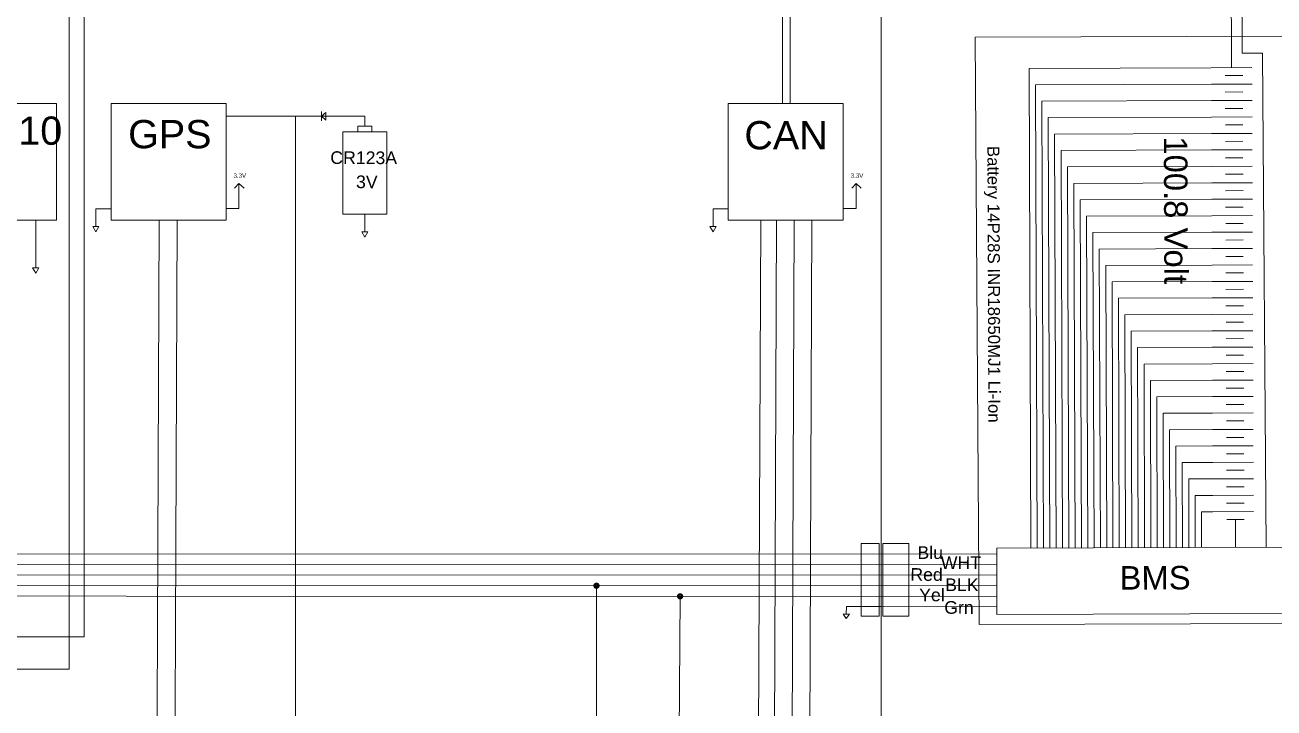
# Model space of a CAD drawing. Header units: inches. Extents: x 4541 to 19811, y -21622 to -6339.
# Drawn here: x 7497 to 8484, y -8887 to -8347 of the extents above; entities that cross this region are included whole.
import ezdxf

# ---------------------------------------------------------------- set-up
doc = ezdxf.new("R2010")
doc.units = ezdxf.units.IN
doc.header["$MEASUREMENT"] = 0
doc.layers.get('0').update_dxf_attribs({"lineweight": 0})
doc.styles.get("Standard").update_dxf_attribs({"font": 'arial.ttf'})

msp = doc.modelspace()

# ---------------------------------------------------------------- linework, layer by layer
for p, q in [((8095.26, -7866.85), (8095.26, -8409.39)), ((8101.24, -7866.85), (8101.24, -8409.39)), ((8474.63, -8369.68), (8477.56, -8760.15)), ((7730.97, -8423.16), (7730.97, -8415.92)), ((7730.97, -8419.54), (7734.48, -8416.5)), ((7734.48, -8416.5), (7734.48, -8419.54)), ((7730.97, -8419.54), (7734.48, -8422.58)), ((7734.48, -8422.58), (7734.48, -8419.54)), ((8078.14, -8501.77), (8075.17, -9212.43)), ((8090.57, -8501.77), (8087.61, -9212.43)), ((8104.59, -8501.77), (8101.62, -9212.43)), ((8118.6, -8501.77), (8115.63, -9212.43)), ((7948.31, -8790.65), (7948.31, -9077.67)), ((8014.39, -8799), (8011.55, -9212.2))]:
    msp.add_line(p, q)
at = {"ltscale": 5}
for p, q in [((8474.63, -8369.68), (8458.61, -8369.74)), ((8434.17, -8381.19), (8290.17, -8381.69)), ((8290.17, -8381.69), (8291.47, -8760.79)), ((8466.31, -8381.08), (8434.17, -8381.19)), ((8458.94, -8387.36), (8445.12, -8387.4)), ((8434.22, -8394.19), (8295.22, -8394.67)), ((8295.22, -8394.67), (8296.47, -8760.77)), ((8466.35, -8394.08), (8434.22, -8394.19)), ((8434.26, -8407.19), (8300.26, -8407.65)), ((8300.26, -8407.65), (8301.47, -8760.76)), ((8466.4, -8407.08), (8434.26, -8407.19)), ((8458.99, -8400.35), (8445.17, -8400.4)), ((8459.03, -8413.35), (8445.21, -8413.4)), ((8434.31, -8420.19), (8305.31, -8420.64)), ((8305.31, -8420.64), (8306.47, -8760.74)), ((8466.44, -8420.08), (8434.31, -8420.19)), ((8459.07, -8426.35), (8445.26, -8426.4)), ((8434.35, -8433.19), (8310.35, -8433.62)), ((8310.35, -8433.62), (8311.47, -8760.72)), ((8466.48, -8433.08), (8434.35, -8433.19)), ((8434.4, -8446.19), (8315.4, -8446.6)), ((8315.4, -8446.6), (8316.47, -8760.7)), ((8466.53, -8446.08), (8434.4, -8446.19)), ((8459.12, -8439.35), (8445.3, -8439.4)), ((8459.16, -8452.35), (8445.35, -8452.4)), ((8434.44, -8459.19), (8320.44, -8459.58)), ((8320.44, -8459.58), (8321.47, -8760.69)), ((8466.57, -8459.08), (8434.44, -8459.19)), ((8459.21, -8465.35), (8445.39, -8465.4)), ((8434.49, -8472.19), (8325.49, -8472.57)), ((8325.49, -8472.57), (8326.47, -8760.67)), ((8466.62, -8472.08), (8434.49, -8472.19)), ((8459.25, -8478.35), (8445.44, -8478.4)), ((8434.53, -8485.19), (8330.53, -8485.55)), ((8330.53, -8485.55), (8331.47, -8760.65)), ((8466.66, -8485.08), (8434.53, -8485.19)), ((8466.71, -8498.08), (8434.58, -8498.19)), ((8459.3, -8491.35), (8445.48, -8491.4)), ((8434.58, -8498.19), (8335.57, -8498.53)), ((8335.57, -8498.53), (8336.47, -8760.64)), ((8459.34, -8504.35), (8445.53, -8504.4)), ((8434.62, -8511.19), (8340.62, -8511.52)), ((8340.62, -8511.52), (8341.47, -8760.62)), ((8466.75, -8511.08), (8434.62, -8511.19)), ((8459.39, -8517.35), (8445.57, -8517.4)), ((8434.66, -8524.19), (8345.66, -8524.5)), ((8345.66, -8524.5), (8346.47, -8760.6)), ((8466.8, -8524.08), (8434.66, -8524.19)), ((8434.71, -8537.19), (8350.71, -8537.48)), ((8350.71, -8537.48), (8351.47, -8760.58)), ((8466.84, -8537.08), (8434.71, -8537.19)), ((8459.43, -8530.35), (8445.62, -8530.4)), ((8459.48, -8543.35), (8445.66, -8543.4)), ((8434.75, -8550.19), (8355.75, -8550.46)), ((8355.75, -8550.46), (8356.47, -8760.57)), ((8466.89, -8550.08), (8434.75, -8550.19)), ((8459.52, -8556.35), (8445.7, -8556.4)), ((8434.8, -8563.19), (8360.8, -8563.45)), ((8360.8, -8563.45), (8361.47, -8760.55)), ((8466.93, -8563.08), (8434.8, -8563.19)), ((8434.84, -8576.19), (8365.84, -8576.43)), ((8365.84, -8576.43), (8366.47, -8760.53)), ((8466.98, -8576.08), (8434.84, -8576.19)), ((8459.57, -8569.35), (8445.75, -8569.4)), ((8459.61, -8582.35), (8445.79, -8582.4)), ((8434.89, -8589.19), (8370.89, -8589.41)), ((8370.89, -8589.41), (8371.47, -8760.52)), ((8467.02, -8589.08), (8434.89, -8589.19)), ((8459.65, -8595.35), (8445.84, -8595.4)), ((8434.93, -8602.19), (8375.93, -8602.39)), ((8375.93, -8602.39), (8376.47, -8760.5)), ((8467.06, -8602.08), (8434.93, -8602.19)), ((8434.98, -8615.19), (8380.98, -8615.38)), ((8380.98, -8615.38), (8381.47, -8760.48)), ((8467.11, -8615.08), (8434.98, -8615.19)), ((8459.7, -8608.35), (8445.88, -8608.4)), ((8459.74, -8621.35), (8445.93, -8621.4)), ((8435.02, -8628.19), (8386.02, -8628.36)), ((8386.02, -8628.36), (8386.47, -8760.46)), ((8467.15, -8628.08), (8435.02, -8628.19)), ((8459.79, -8634.35), (8445.97, -8634.4)), ((8435.07, -8641.19), (8391.06, -8641.34)), ((8391.06, -8641.34), (8391.47, -8760.45)), ((8467.2, -8641.08), (8435.07, -8641.19)), ((8435.11, -8654.19), (8396.11, -8654.33)), ((8396.11, -8654.33), (8396.47, -8760.43)), ((8467.24, -8654.08), (8435.11, -8654.19)), ((8459.83, -8647.35), (8446.02, -8647.4)), ((8459.88, -8660.35), (8446.06, -8660.4)), ((8435.16, -8667.19), (8401.15, -8667.31)), ((8401.15, -8667.31), (8401.47, -8760.41)), ((8467.29, -8667.08), (8435.16, -8667.19)), ((8459.92, -8673.35), (8446.11, -8673.4)), ((8435.2, -8680.19), (8406.2, -8680.29)), ((8406.2, -8680.29), (8406.47, -8760.4)), ((8467.33, -8680.08), (8435.2, -8680.19)), ((8435.24, -8693.19), (8411.24, -8693.27)), ((8411.24, -8693.27), (8411.47, -8760.38)), ((8467.38, -8693.08), (8435.24, -8693.19)), ((8459.97, -8686.35), (8446.15, -8686.4)), ((8460.01, -8699.35), (8446.2, -8699.4)), ((8435.29, -8706.19), (8416.29, -8706.26)), ((8416.29, -8706.26), (8416.47, -8760.36)), ((8467.42, -8706.08), (8435.29, -8706.19)), ((8460.06, -8712.35), (8446.24, -8712.4)), ((8435.33, -8719.19), (8421.33, -8719.24)), ((8421.33, -8719.24), (8421.47, -8760.34)), ((8467.47, -8719.08), (8435.33, -8719.19)), ((8435.38, -8732.19), (8426.38, -8732.22)), ((8426.38, -8732.22), (8426.47, -8760.33)), ((8467.51, -8732.08), (8435.38, -8732.19)), ((8460.1, -8725.35), (8446.28, -8725.4)), ((8460.15, -8738.35), (8446.33, -8738.4)), ((8453.24, -8738.38), (8453.31, -8760.24))]:
    msp.add_line(p, q, dxfattribs=at)
at = {"color": 3, "ltscale": 5}
for p, q in [((7552.68, -8510.86), (7550.21, -8506.6)), ((7555.15, -8506.6), (7550.21, -8506.6)), ((7552.68, -8510.86), (7550.21, -8506.6)), ((7555.15, -8506.6), (7550.21, -8506.6)), ((7552.68, -8510.86), (7555.15, -8506.6)), ((7552.68, -8510.86), (7555.15, -8506.6)), ((8040.4, -8510.86), (8037.93, -8506.6)), ((8042.87, -8506.6), (8037.93, -8506.6)), ((8040.4, -8510.86), (8037.93, -8506.6)), ((8042.87, -8506.6), (8037.93, -8506.6)), ((8040.4, -8510.86), (8042.87, -8506.6)), ((8040.4, -8510.86), (8042.87, -8506.6)), ((7765.28, -8515.2), (7762.81, -8510.94)), ((7767.75, -8510.94), (7762.81, -8510.94)), ((7765.28, -8515.2), (7762.81, -8510.94)), ((7767.75, -8510.94), (7762.81, -8510.94)), ((7765.28, -8515.2), (7767.75, -8510.94)), ((7765.28, -8515.2), (7767.75, -8510.94)), ((7505.17, -8543.58), (7502.7, -8539.32)), ((7507.64, -8539.32), (7502.7, -8539.32)), ((7505.17, -8543.58), (7502.7, -8539.32)), ((7507.64, -8539.32), (7502.7, -8539.32)), ((7505.17, -8543.58), (7507.64, -8539.32)), ((7505.17, -8543.58), (7507.64, -8539.32)), ((8145.74, -8816.55), (8143.28, -8813.22)), ((8148.22, -8813.23), (8143.28, -8813.22)), ((8145.74, -8816.55), (8148.22, -8813.23))]:
    msp.add_line(p, q, dxfattribs=at)
at = {"ltscale": 5}
for points in [[(6200.02, -7236.51), (6200.02, -7314.14), (6200.02, -8798.48), (8264.8, -8799.09)], [(6205.63, -7236.51), (6205.63, -7314.14), (6205.63, -8790.15), (8264.83, -8790.75)], [(6939.32, -7255.73), (6939.32, -8765.42), (8264.91, -8765.73)]]:
    msp.add_lwpolyline(points, dxfattribs=at)
at = {"color": 1, "ltscale": 5}
for points in [[(6211.23, -7236.51), (6211.23, -7314.14), (6211.23, -8781.83), (8264.86, -8782.41)], [(8421.84, -7920.8), (8448.49, -7920.8), (8450.24, -8381.14)]]:
    msp.add_lwpolyline(points, dxfattribs=at)
for points in [[(8264.88, -8774.07), (6922.11, -8773.74), (6922.11, -7255.73)], [(5135.76, -8856.66), (7531.55, -8856.66), (7531.55, -8419.02), (7531.55, -7365.09)], [(5135.76, -8831.03), (7543.51, -8831.03), (7543.51, -8419.02), (7543.51, -7365.09)], [(7765.28, -8427.36), (7765.28, -8419.54), (7655.58, -8419.54)], [(7710.43, -8419.54), (7710.43, -9275.9)], [(7602.86, -8501.77), (7599.89, -9210.99)], [(7616.87, -8501.77), (7614.04, -9211.03)]]:
    msp.add_lwpolyline(points)
at = {"color": 3, "ltscale": 5}
for points in [[(8458.61, -8369.74), (8458.38, -7904.28), (8411.78, -7904.28)], [(8145.75, -8813.22), (8145.77, -8806.97), (8173.26, -8807.01), (8264.77, -8807.43)]]:
    msp.add_lwpolyline(points, dxfattribs=at)
at = {"color": 5}
msp.add_lwpolyline([(5035.1, -8078.99), (8173.26, -8078.99), (8173.26, -9572.98), (5035.1, -9572.98)], close=True, dxfattribs=at)
at = {"color": 5, "ltscale": 5}
for points in [[(8498.11, -8356.22), (8501.29, -8820.44), (8250.62, -8821.3), (8247.43, -8357.08)], [(8493.1, -8760.1), (8493.28, -8812.59), (8264.75, -8813.38), (8264.57, -8760.88)]]:
    msp.add_lwpolyline(points, close=True, dxfattribs=at)
for points in [[(7430.73, -8501.77), (7521.6, -8501.77), (7521.6, -8409.39), (7430.73, -8409.39)], [(7430.73, -8501.77), (7521.6, -8501.77), (7521.6, -8409.39), (7430.73, -8409.39)], [(7564.71, -8501.77), (7655.58, -8501.77), (7655.58, -8409.39), (7564.71, -8409.39)], [(7564.71, -8501.77), (7655.58, -8501.77), (7655.58, -8409.39), (7564.71, -8409.39)], [(8052.43, -8501.77), (8143.3, -8501.77), (8143.3, -8409.39), (8052.43, -8409.39)], [(8052.43, -8501.77), (8143.3, -8501.77), (8143.3, -8409.39), (8052.43, -8409.39)], [(7759.8, -8431.84), (7770.77, -8431.84), (7770.77, -8427.36), (7759.8, -8427.36)], [(7747.99, -8497.06), (7782.57, -8497.06), (7782.57, -8431.84), (7747.99, -8431.84)]]:
    msp.add_lwpolyline(points, close=True)
at = {"color": 1}
for points in [[(7655.58, -8492.52), (7665.82, -8492.47), (7665.82, -8472.68)], [(7655.58, -8492.52), (7665.82, -8492.47), (7665.82, -8472.68)], [(7662.31, -8476.44), (7665.82, -8472.68), (7669.86, -8476.44)], [(7662.31, -8476.44), (7665.82, -8472.68), (7669.86, -8476.44)], [(8143.3, -8492.52), (8153.54, -8492.47), (8153.54, -8472.68)], [(8143.3, -8492.52), (8153.54, -8492.47), (8153.54, -8472.68)], [(8150.03, -8476.44), (8153.54, -8472.68), (8157.58, -8476.44)], [(8150.03, -8476.44), (8153.54, -8472.68), (8157.58, -8476.44)]]:
    msp.add_lwpolyline(points, dxfattribs=at)
at = {"color": 3}
for points in [[(7564.71, -8492.72), (7552.69, -8492.72), (7552.69, -8506.57)], [(7564.71, -8492.72), (7552.69, -8492.72), (7552.69, -8506.57)], [(7765.28, -8497.06), (7765.28, -8497.06), (7765.28, -8510.91)], [(7765.28, -8497.06), (7765.28, -8510.91)], [(8052.43, -8492.72), (8040.4, -8492.72), (8040.4, -8506.57)], [(8052.43, -8492.72), (8040.4, -8492.72), (8040.4, -8506.57)], [(7505.17, -8501.77), (7505.17, -8525.44), (7505.17, -8525.44), (7505.17, -8539.29)], [(7505.17, -8525.44), (7505.17, -8525.44), (7505.17, -8539.29)]]:
    msp.add_lwpolyline(points, dxfattribs=at)
at = {"color": 6}
for points in [[(8157.41, -8757.13), (8171.72, -8757.13), (8171.72, -8814.6), (8157.41, -8814.6)], [(8174.52, -8757.13), (8195.24, -8757.13), (8195.24, -8814.6), (8174.52, -8814.6)]]:
    msp.add_lwpolyline(points, close=True, dxfattribs=at)
at = {"const_width": 1.98}
for points in [[(7946.82, -8790.65, 1), (7949.8, -8790.65, 1)], [(8012.9, -8799, 1), (8015.88, -8799, 1)]]:
    msp.add_lwpolyline(points, format="xyb", close=True, dxfattribs=at)

# ---------------------------------------------------------------- texts
for s, p in [('DP310', (7430.73, -8442.09)), ('GPS', (7578.22, -8444.85)), ('CAN', (8065.17, -8445.7))]:
    msp.add_text(s, height=22.337).set_placement(p)
for s, rotation, p in [('100.8 Volt', 270.19659, (8396.65, -8435.45)), ('BMS', 0.19659, (8361.7, -8793.72))]:
    msp.add_text(s, height=18.564, rotation=rotation).set_placement(p)
at = {"ltscale": 5}
for s, height, rotation, p in [('CR123A', 10, 359.80341, (7737.96, -8457.23)), ('Battery 14P28S INR18650MJ1 Li-Ion', 9.519, 270.19659, (8257.22, -8442.98)), ('3V', 10, 359.80341, (7758.29, -8476.36)), ('Blu', 10, 359.80341, (8201.9, -8769.41)), ('WHT', 10, 359.80341, (8220.38, -8777.38)), ('Red', 10, 359.80341, (8196.34, -8786.74)), ('Yel', 10, 359.80341, (8203.28, -8802.87)), ('BLK', 10, 359.80341, (8223.82, -8794.83)), ('Grn', 10, 359.80341, (8223.12, -8812.8))]:
    msp.add_text(s, height=height, rotation=rotation, dxfattribs=at).set_placement(p)
at = {"color": 1}
for p in [(7661.48, -8468.17), (7661.48, -8468.17), (8149.2, -8468.17), (8149.2, -8468.17)]:
    msp.add_text('3.3V', height=3.473, dxfattribs=at).set_placement(p)

doc.saveas('drawing.dxf')
